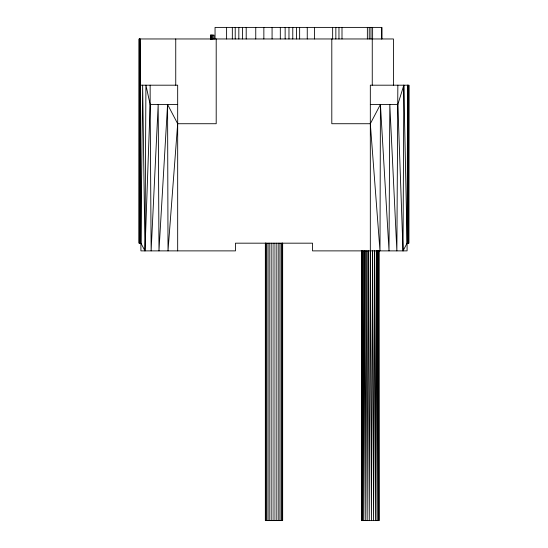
<?xml version="1.0" encoding="UTF-8"?>
<svg xmlns="http://www.w3.org/2000/svg" width="548" height="548" viewBox="0 0 548 548"><rect width="100%" height="100%" fill="white"/><g stroke="black" fill="none" stroke-linecap="round" stroke-linejoin="round"><path stroke-width="0.82" d="M150.152 85.193L150.152 104.463L144.98 250.881L140.918 243.175L139.137 243.175L139.281 38.963L140.404 85.193L140.918 250.881L235.469 250.881L235.469 243.175L312.531 243.175L312.531 250.881L407.082 250.881L407.582 85.193L408.664 243.175L408.863 85.193L370.325 85.193L370.325 250.881L369.242 520.6L368.119 250.861M362.81 250.861L362.481 520.6L361.968 250.861L361.81 520.6L361.659 250.861L361.673 520.6L378.983 520.6L378.997 250.861M139.932 243.175L140.404 38.963M364.18 250.861L363.646 520.6L362.845 250.861M365.975 250.861L365.235 520.6L364.228 250.861M377.812 250.861L377.01 520.6L376.476 250.861M380.422 104.463L379.983 250.881L370.325 123.725L380.422 104.463L389.018 250.881L389.813 104.463L396.862 250.881L397.848 85.193M368.057 250.861L367.139 520.6L366.023 250.861M372.537 250.861L371.414 520.6L370.359 250.861M374.633 250.861L373.517 520.6L372.599 250.861M376.428 250.861L375.421 520.6L374.681 250.861M403.02 250.881L403.828 85.193L397.848 104.463L403.02 250.881L407.082 243.175L403.828 85.193M139.706 38.963L140.404 85.193L139.336 243.175L139.281 38.963M140.918 243.175L142.644 85.193L144.98 250.881L145.926 85.193L150.152 104.463L151.138 250.881L158.187 104.463L158.982 250.881L167.578 104.463L177.675 123.725L168.017 250.881L167.578 104.463M140.404 85.193L177.675 85.193L177.675 250.881M150.152 104.463L177.675 104.463M370.325 104.463L397.848 104.463M177.675 123.725L216.2 123.725L216.2 38.963M370.325 123.725L331.8 123.725L331.8 38.963M407.082 243.175L408.863 243.175L408.863 85.193M407.582 85.193L408.068 243.175M378.983 520.6L378.709 250.861L378.175 520.6L377.846 250.861M393.45 85.193L393.45 38.963L139.137 38.963L139.137 243.175M381.867 38.963L381.867 27.4L215.049 27.4L215.049 38.963M381.73 27.4L381.73 38.963M372.613 27.4L372.613 38.963M372.256 38.963L372.256 85.193M370.989 27.4L370.989 38.963M369.236 27.4L369.236 38.963M367.365 27.4L367.365 38.963M342 27.4L342 38.963M338.965 27.4L338.965 38.963M335.849 27.4L335.849 38.963M332.65 27.4L332.65 38.963M314.49 27.4L314.49 38.963M307.257 27.4L307.257 38.963M299.64 27.4L299.64 38.963M296.564 27.4L296.564 38.963M292.776 27.4L292.776 38.963M288.974 27.4L288.974 38.963M285.145 27.4L285.145 38.963M282.652 243.175L282.652 520.6L265.348 520.6L265.348 243.175M282.515 243.175L282.515 520.6M282.247 243.175L282.247 520.6M281.323 243.175L281.323 520.6M280.316 27.4L280.316 38.963M279.932 243.175L279.932 520.6M278.179 243.175L278.179 520.6M276.158 243.175L276.158 520.6M274 243.175L274 520.6M272.075 27.4L272.075 38.963M271.842 243.175L271.842 520.6M269.822 243.175L269.822 520.6M268.068 243.175L268.068 520.6M266.677 243.175L266.677 520.6M265.753 243.175L265.753 520.6M265.485 243.175L265.485 520.6M263.855 27.4L263.855 38.963M255.752 27.4L255.752 38.963M246.203 27.4L246.203 38.963M242.497 27.4L242.497 38.963M238.832 27.4L238.832 38.963M235.215 27.4L235.215 38.963M232.331 27.4L232.331 38.963M226.605 27.4L226.605 38.963M214.035 39.36L214.035 35.106L210.453 35.106L210.453 39.36M212.85 35.106L212.85 39.36M211.898 35.106L211.898 39.36M211.179 35.106L211.179 39.36M210.692 35.106L210.692 39.36M175.744 38.963L175.744 85.193"/></g></svg>
